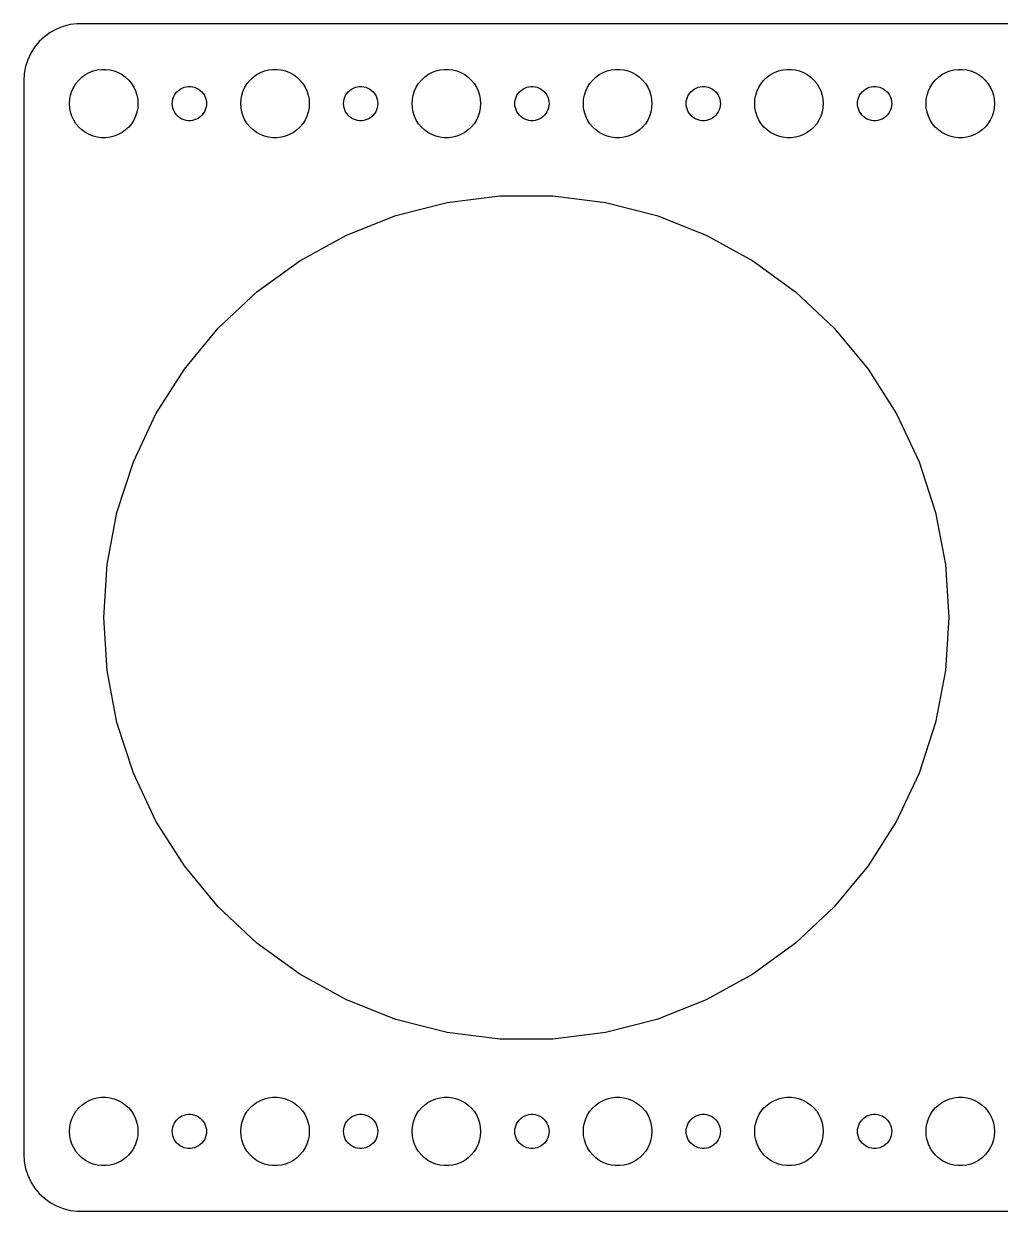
# Model space of a CAD drawing. Header units: metres. Extents: x -202 to 202, y -52 to 52.
# Drawn here: x -202 to -116.5, y -52 to 52 of the extents above; entities that cross this region are included whole.
import ezdxf

# ---------------------------------------------------------------- set-up
doc = ezdxf.new("R2010")
doc.units = ezdxf.units.M

msp = doc.modelspace()

# ---------------------------------------------------------------- linework, layer by layer
for p, q in [((-197.314, 51.9901), (-197.937, 51.9114)), ((197.314, 51.9901), (-197.314, 51.9901)), ((-199.679, 51.2216), (-200.187, 50.8526)), ((-199.129, 51.5241), (-199.679, 51.2216)), ((-198.545, 51.7553), (-199.129, 51.5241)), ((-197.937, 51.9114), (-198.545, 51.7553)), ((-201.045, 49.9389), (-201.382, 49.4088)), ((-200.645, 50.4227), (-201.045, 49.9389)), ((-200.187, 50.8526), (-200.645, 50.4227)), ((-201.382, 49.4088), (-201.649, 48.8406)), ((-201.843, 48.2434), (-201.961, 47.6267)), ((-201.649, 48.8406), (-201.843, 48.2434)), ((-196.277, 47.7145), (-195.927, 47.8532)), ((-195.927, 47.8532), (-195.562, 47.9469)), ((-195.562, 47.9469), (-195.188, 47.9941)), ((-195.188, 47.9941), (-194.812, 47.9941)), ((-194.812, 47.9941), (-194.438, 47.9469)), ((-194.438, 47.9469), (-194.073, 47.8532)), ((-194.073, 47.8532), (-193.723, 47.7145)), ((-181.277, 47.7145), (-180.927, 47.8532)), ((-180.927, 47.8532), (-180.562, 47.9469)), ((-180.562, 47.9469), (-180.188, 47.9941)), ((-180.188, 47.9941), (-179.812, 47.9941)), ((-179.812, 47.9941), (-179.438, 47.9469)), ((-179.438, 47.9469), (-179.073, 47.8532)), ((-179.073, 47.8532), (-178.723, 47.7145)), ((-166.277, 47.7145), (-165.927, 47.8532)), ((-165.927, 47.8532), (-165.562, 47.9469)), ((-165.562, 47.9469), (-165.188, 47.9941)), ((-165.188, 47.9941), (-164.812, 47.9941)), ((-164.812, 47.9941), (-164.438, 47.9469)), ((-164.438, 47.9469), (-164.073, 47.8532)), ((-164.073, 47.8532), (-163.723, 47.7145)), ((-151.277, 47.7145), (-150.927, 47.8532)), ((-150.927, 47.8532), (-150.562, 47.9469)), ((-150.562, 47.9469), (-150.188, 47.9941)), ((-150.188, 47.9941), (-149.812, 47.9941)), ((-149.812, 47.9941), (-149.438, 47.9469)), ((-149.438, 47.9469), (-149.073, 47.8532)), ((-149.073, 47.8532), (-148.723, 47.7145)), ((-136.277, 47.7145), (-135.927, 47.8532)), ((-135.927, 47.8532), (-135.562, 47.9469)), ((-135.562, 47.9469), (-135.188, 47.9941)), ((-135.188, 47.9941), (-134.812, 47.9941)), ((-134.812, 47.9941), (-134.438, 47.9469)), ((-134.438, 47.9469), (-134.073, 47.8532)), ((-134.073, 47.8532), (-133.723, 47.7145)), ((-121.277, 47.7145), (-120.927, 47.8532)), ((-120.927, 47.8532), (-120.562, 47.9469)), ((-120.562, 47.9469), (-120.188, 47.9941)), ((-120.188, 47.9941), (-119.812, 47.9941)), ((-119.812, 47.9941), (-119.438, 47.9469)), ((-119.438, 47.9469), (-119.073, 47.8532)), ((-119.073, 47.8532), (-118.723, 47.7145)), ((-201.961, 47.6267), (-202, 47)), ((-202, 47), (-202, -47)), ((-197.427, 46.7634), (-197.187, 47.0536)), ((-197.187, 47.0536), (-196.912, 47.3115)), ((-196.912, 47.3115), (-196.607, 47.533)), ((-196.607, 47.533), (-196.277, 47.7145)), ((-193.723, 47.7145), (-193.393, 47.533)), ((-193.393, 47.533), (-193.088, 47.3115)), ((-193.088, 47.3115), (-192.813, 47.0536)), ((-192.813, 47.0536), (-192.573, 46.7634)), ((-182.427, 46.7634), (-182.187, 47.0536)), ((-182.187, 47.0536), (-181.912, 47.3115)), ((-181.912, 47.3115), (-181.607, 47.533)), ((-181.607, 47.533), (-181.277, 47.7145)), ((-178.723, 47.7145), (-178.393, 47.533)), ((-178.393, 47.533), (-178.088, 47.3115)), ((-178.088, 47.3115), (-177.813, 47.0536)), ((-177.813, 47.0536), (-177.573, 46.7634)), ((-167.427, 46.7634), (-167.187, 47.0536)), ((-167.187, 47.0536), (-166.912, 47.3115)), ((-166.912, 47.3115), (-166.607, 47.533)), ((-166.607, 47.533), (-166.277, 47.7145)), ((-163.723, 47.7145), (-163.393, 47.533)), ((-163.393, 47.533), (-163.088, 47.3115)), ((-163.088, 47.3115), (-162.813, 47.0536)), ((-162.813, 47.0536), (-162.573, 46.7634)), ((-152.427, 46.7634), (-152.187, 47.0536)), ((-152.187, 47.0536), (-151.912, 47.3115)), ((-151.912, 47.3115), (-151.607, 47.533)), ((-151.607, 47.533), (-151.277, 47.7145)), ((-148.723, 47.7145), (-148.393, 47.533)), ((-148.393, 47.533), (-148.088, 47.3115)), ((-148.088, 47.3115), (-147.813, 47.0536)), ((-147.813, 47.0536), (-147.573, 46.7634)), ((-137.427, 46.7634), (-137.187, 47.0536)), ((-137.187, 47.0536), (-136.912, 47.3115)), ((-136.912, 47.3115), (-136.607, 47.533)), ((-136.607, 47.533), (-136.277, 47.7145)), ((-133.723, 47.7145), (-133.393, 47.533)), ((-133.393, 47.533), (-133.088, 47.3115)), ((-133.088, 47.3115), (-132.813, 47.0536)), ((-132.813, 47.0536), (-132.573, 46.7634)), ((-122.427, 46.7634), (-122.187, 47.0536)), ((-122.187, 47.0536), (-121.912, 47.3115)), ((-121.912, 47.3115), (-121.607, 47.533)), ((-121.607, 47.533), (-121.277, 47.7145)), ((-118.723, 47.7145), (-118.393, 47.533)), ((-118.393, 47.533), (-118.088, 47.3115)), ((-118.088, 47.3115), (-117.813, 47.0536)), ((-117.813, 47.0536), (-117.573, 46.7634)), ((-197.906, 45.7461), (-197.789, 46.1044)), ((-197.789, 46.1044), (-197.629, 46.4453)), ((-197.629, 46.4453), (-197.427, 46.7634)), ((-192.573, 46.7634), (-192.371, 46.4453)), ((-192.371, 46.4453), (-192.211, 46.1044)), ((-192.211, 46.1044), (-192.094, 45.7461)), ((-188.814, 45.7226), (-188.714, 45.8817)), ((-188.714, 45.8817), (-188.593, 46.0268)), ((-188.593, 46.0268), (-188.456, 46.1558)), ((-188.456, 46.1558), (-188.304, 46.2665)), ((-188.304, 46.2665), (-188.139, 46.3572)), ((-188.139, 46.3572), (-187.964, 46.4266)), ((-187.964, 46.4266), (-187.781, 46.4734)), ((-187.781, 46.4734), (-187.594, 46.497)), ((-187.594, 46.497), (-187.406, 46.497)), ((-187.406, 46.497), (-187.219, 46.4734)), ((-187.219, 46.4734), (-187.036, 46.4266)), ((-187.036, 46.4266), (-186.861, 46.3572)), ((-186.861, 46.3572), (-186.696, 46.2665)), ((-186.696, 46.2665), (-186.544, 46.1558)), ((-186.544, 46.1558), (-186.407, 46.0268)), ((-186.407, 46.0268), (-186.286, 45.8817)), ((-186.286, 45.8817), (-186.186, 45.7226)), ((-182.906, 45.7461), (-182.789, 46.1044)), ((-182.789, 46.1044), (-182.629, 46.4453)), ((-182.629, 46.4453), (-182.427, 46.7634)), ((-177.573, 46.7634), (-177.371, 46.4453)), ((-177.371, 46.4453), (-177.211, 46.1044)), ((-177.211, 46.1044), (-177.094, 45.7461)), ((-173.814, 45.7226), (-173.714, 45.8817)), ((-173.714, 45.8817), (-173.593, 46.0268)), ((-173.593, 46.0268), (-173.456, 46.1558)), ((-173.456, 46.1558), (-173.304, 46.2665)), ((-173.304, 46.2665), (-173.139, 46.3572)), ((-173.139, 46.3572), (-172.964, 46.4266)), ((-172.964, 46.4266), (-172.781, 46.4734)), ((-172.781, 46.4734), (-172.594, 46.497)), ((-172.594, 46.497), (-172.406, 46.497)), ((-172.406, 46.497), (-172.219, 46.4734)), ((-172.219, 46.4734), (-172.036, 46.4266)), ((-172.036, 46.4266), (-171.861, 46.3572)), ((-171.861, 46.3572), (-171.696, 46.2665)), ((-171.696, 46.2665), (-171.544, 46.1558)), ((-171.544, 46.1558), (-171.407, 46.0268)), ((-171.407, 46.0268), (-171.286, 45.8817)), ((-171.286, 45.8817), (-171.186, 45.7226)), ((-167.906, 45.7461), (-167.789, 46.1044)), ((-167.789, 46.1044), (-167.629, 46.4453)), ((-167.629, 46.4453), (-167.427, 46.7634)), ((-162.573, 46.7634), (-162.371, 46.4453)), ((-162.371, 46.4453), (-162.211, 46.1044)), ((-162.211, 46.1044), (-162.094, 45.7461)), ((-158.814, 45.7226), (-158.714, 45.8817)), ((-158.714, 45.8817), (-158.593, 46.0268)), ((-158.593, 46.0268), (-158.456, 46.1558)), ((-158.456, 46.1558), (-158.304, 46.2665)), ((-158.304, 46.2665), (-158.139, 46.3572)), ((-158.139, 46.3572), (-157.964, 46.4266)), ((-157.964, 46.4266), (-157.781, 46.4734)), ((-157.781, 46.4734), (-157.594, 46.497)), ((-157.594, 46.497), (-157.406, 46.497)), ((-157.406, 46.497), (-157.219, 46.4734)), ((-157.219, 46.4734), (-157.036, 46.4266)), ((-157.036, 46.4266), (-156.861, 46.3572)), ((-156.861, 46.3572), (-156.696, 46.2665)), ((-156.696, 46.2665), (-156.544, 46.1558)), ((-156.544, 46.1558), (-156.407, 46.0268)), ((-156.407, 46.0268), (-156.286, 45.8817)), ((-156.286, 45.8817), (-156.186, 45.7226)), ((-152.906, 45.7461), (-152.789, 46.1044)), ((-152.789, 46.1044), (-152.629, 46.4453)), ((-152.629, 46.4453), (-152.427, 46.7634)), ((-147.573, 46.7634), (-147.371, 46.4453)), ((-147.371, 46.4453), (-147.211, 46.1044)), ((-147.211, 46.1044), (-147.094, 45.7461)), ((-143.814, 45.7226), (-143.714, 45.8817)), ((-143.714, 45.8817), (-143.593, 46.0268)), ((-143.593, 46.0268), (-143.456, 46.1558)), ((-143.456, 46.1558), (-143.304, 46.2665)), ((-143.304, 46.2665), (-143.139, 46.3572)), ((-143.139, 46.3572), (-142.964, 46.4266)), ((-142.964, 46.4266), (-142.781, 46.4734)), ((-142.781, 46.4734), (-142.594, 46.497)), ((-142.594, 46.497), (-142.406, 46.497)), ((-142.406, 46.497), (-142.219, 46.4734)), ((-142.219, 46.4734), (-142.036, 46.4266)), ((-142.036, 46.4266), (-141.861, 46.3572)), ((-141.861, 46.3572), (-141.696, 46.2665)), ((-141.696, 46.2665), (-141.544, 46.1558)), ((-141.544, 46.1558), (-141.407, 46.0268)), ((-141.407, 46.0268), (-141.286, 45.8817)), ((-141.286, 45.8817), (-141.186, 45.7226)), ((-137.906, 45.7461), (-137.789, 46.1044)), ((-137.789, 46.1044), (-137.629, 46.4453)), ((-137.629, 46.4453), (-137.427, 46.7634)), ((-132.573, 46.7634), (-132.371, 46.4453)), ((-132.371, 46.4453), (-132.211, 46.1044)), ((-132.211, 46.1044), (-132.094, 45.7461)), ((-128.814, 45.7226), (-128.714, 45.8817)), ((-128.714, 45.8817), (-128.593, 46.0268)), ((-128.593, 46.0268), (-128.456, 46.1558)), ((-128.456, 46.1558), (-128.304, 46.2665)), ((-128.304, 46.2665), (-128.139, 46.3572)), ((-128.139, 46.3572), (-127.964, 46.4266)), ((-127.964, 46.4266), (-127.781, 46.4734)), ((-127.781, 46.4734), (-127.594, 46.497)), ((-127.594, 46.497), (-127.406, 46.497)), ((-127.406, 46.497), (-127.219, 46.4734)), ((-127.219, 46.4734), (-127.036, 46.4266)), ((-127.036, 46.4266), (-126.861, 46.3572)), ((-126.861, 46.3572), (-126.696, 46.2665)), ((-126.696, 46.2665), (-126.544, 46.1558)), ((-126.544, 46.1558), (-126.407, 46.0268)), ((-126.407, 46.0268), (-126.286, 45.8817)), ((-126.286, 45.8817), (-126.186, 45.7226)), ((-122.906, 45.7461), (-122.789, 46.1044)), ((-122.789, 46.1044), (-122.629, 46.4453)), ((-122.629, 46.4453), (-122.427, 46.7634)), ((-117.573, 46.7634), (-117.371, 46.4453)), ((-117.371, 46.4453), (-117.211, 46.1044)), ((-117.211, 46.1044), (-117.094, 45.7461)), ((-198, 45), (-197.976, 45.376)), ((-197.976, 44.624), (-198, 45)), ((-197.976, 45.376), (-197.906, 45.7461)), ((-192.094, 45.7461), (-192.024, 45.376)), ((-192.024, 45.376), (-192, 45)), ((-192, 45), (-192.024, 44.624)), ((-189, 45), (-188.988, 45.188)), ((-188.988, 44.812), (-189, 45)), ((-188.988, 45.188), (-188.953, 45.373)), ((-188.953, 44.627), (-188.988, 44.812)), ((-188.953, 45.373), (-188.895, 45.5522)), ((-188.895, 45.5522), (-188.814, 45.7226)), ((-186.186, 45.7226), (-186.105, 45.5522)), ((-186.105, 45.5522), (-186.047, 45.373)), ((-186.047, 45.373), (-186.012, 45.188)), ((-186.012, 44.812), (-186.047, 44.627)), ((-186.012, 45.188), (-186, 45)), ((-186, 45), (-186.012, 44.812)), ((-183, 45), (-182.976, 45.376)), ((-182.976, 44.624), (-183, 45)), ((-182.976, 45.376), (-182.906, 45.7461)), ((-177.094, 45.7461), (-177.024, 45.376)), ((-177.024, 45.376), (-177, 45)), ((-177, 45), (-177.024, 44.624)), ((-174, 45), (-173.988, 45.188)), ((-173.988, 44.812), (-174, 45)), ((-173.988, 45.188), (-173.953, 45.373)), ((-173.953, 44.627), (-173.988, 44.812)), ((-173.953, 45.373), (-173.895, 45.5522)), ((-173.895, 45.5522), (-173.814, 45.7226)), ((-171.186, 45.7226), (-171.105, 45.5522)), ((-171.105, 45.5522), (-171.047, 45.373)), ((-171.047, 45.373), (-171.012, 45.188)), ((-171.012, 44.812), (-171.047, 44.627)), ((-171.012, 45.188), (-171, 45)), ((-171, 45), (-171.012, 44.812)), ((-168, 45), (-167.976, 45.376)), ((-167.976, 44.624), (-168, 45)), ((-167.976, 45.376), (-167.906, 45.7461)), ((-162.094, 45.7461), (-162.024, 45.376)), ((-162.024, 45.376), (-162, 45)), ((-162, 45), (-162.024, 44.624)), ((-159, 45), (-158.988, 45.188)), ((-158.988, 44.812), (-159, 45)), ((-158.988, 45.188), (-158.953, 45.373)), ((-158.953, 44.627), (-158.988, 44.812)), ((-158.953, 45.373), (-158.895, 45.5522)), ((-158.895, 45.5522), (-158.814, 45.7226)), ((-156.186, 45.7226), (-156.105, 45.5522)), ((-156.105, 45.5522), (-156.047, 45.373)), ((-156.047, 45.373), (-156.012, 45.188)), ((-156.012, 44.812), (-156.047, 44.627)), ((-156.012, 45.188), (-156, 45)), ((-156, 45), (-156.012, 44.812)), ((-153, 45), (-152.976, 45.376)), ((-152.976, 44.624), (-153, 45)), ((-152.976, 45.376), (-152.906, 45.7461)), ((-147.094, 45.7461), (-147.024, 45.376)), ((-147.024, 45.376), (-147, 45)), ((-147, 45), (-147.024, 44.624)), ((-144, 45), (-143.988, 45.188)), ((-143.988, 44.812), (-144, 45)), ((-143.988, 45.188), (-143.953, 45.373)), ((-143.953, 44.627), (-143.988, 44.812)), ((-143.953, 45.373), (-143.895, 45.5522)), ((-143.895, 45.5522), (-143.814, 45.7226)), ((-141.186, 45.7226), (-141.105, 45.5522)), ((-141.105, 45.5522), (-141.047, 45.373)), ((-141.047, 45.373), (-141.012, 45.188)), ((-141.012, 44.812), (-141.047, 44.627)), ((-141.012, 45.188), (-141, 45)), ((-141, 45), (-141.012, 44.812)), ((-138, 45), (-137.976, 45.376)), ((-137.976, 44.624), (-138, 45)), ((-137.976, 45.376), (-137.906, 45.7461)), ((-132.094, 45.7461), (-132.024, 45.376)), ((-132.024, 45.376), (-132, 45)), ((-132, 45), (-132.024, 44.624)), ((-129, 45), (-128.988, 45.188)), ((-128.988, 44.812), (-129, 45)), ((-128.988, 45.188), (-128.953, 45.373)), ((-128.953, 44.627), (-128.988, 44.812)), ((-128.953, 45.373), (-128.895, 45.5522)), ((-128.895, 45.5522), (-128.814, 45.7226)), ((-126.186, 45.7226), (-126.105, 45.5522)), ((-126.105, 45.5522), (-126.047, 45.373)), ((-126.047, 45.373), (-126.012, 45.188)), ((-126.012, 44.812), (-126.047, 44.627)), ((-126.012, 45.188), (-126, 45)), ((-126, 45), (-126.012, 44.812)), ((-123, 45), (-122.976, 45.376)), ((-122.976, 44.624), (-123, 45)), ((-122.976, 45.376), (-122.906, 45.7461)), ((-117.094, 45.7461), (-117.024, 45.376)), ((-117.024, 45.376), (-117, 45)), ((-117, 45), (-117.024, 44.624)), ((-197.906, 44.2539), (-197.976, 44.624)), ((-197.789, 43.8956), (-197.906, 44.2539)), ((-197.629, 43.5547), (-197.789, 43.8956)), ((-192.211, 43.8956), (-192.371, 43.5547)), ((-192.094, 44.2539), (-192.211, 43.8956)), ((-192.024, 44.624), (-192.094, 44.2539)), ((-188.895, 44.4478), (-188.953, 44.627)), ((-188.814, 44.2774), (-188.895, 44.4478)), ((-188.714, 44.1183), (-188.814, 44.2774)), ((-188.593, 43.9732), (-188.714, 44.1183)), ((-188.456, 43.8442), (-188.593, 43.9732)), ((-188.304, 43.7335), (-188.456, 43.8442)), ((-188.139, 43.6428), (-188.304, 43.7335)), ((-186.696, 43.7335), (-186.861, 43.6428)), ((-186.544, 43.8442), (-186.696, 43.7335)), ((-186.407, 43.9732), (-186.544, 43.8442)), ((-186.286, 44.1183), (-186.407, 43.9732)), ((-186.186, 44.2774), (-186.286, 44.1183)), ((-186.105, 44.4478), (-186.186, 44.2774)), ((-186.047, 44.627), (-186.105, 44.4478)), ((-182.906, 44.2539), (-182.976, 44.624)), ((-182.789, 43.8956), (-182.906, 44.2539)), ((-182.629, 43.5547), (-182.789, 43.8956)), ((-177.211, 43.8956), (-177.371, 43.5547)), ((-177.094, 44.2539), (-177.211, 43.8956)), ((-177.024, 44.624), (-177.094, 44.2539)), ((-173.895, 44.4478), (-173.953, 44.627)), ((-173.814, 44.2774), (-173.895, 44.4478)), ((-173.714, 44.1183), (-173.814, 44.2774)), ((-173.593, 43.9732), (-173.714, 44.1183)), ((-173.456, 43.8442), (-173.593, 43.9732)), ((-173.304, 43.7335), (-173.456, 43.8442)), ((-173.139, 43.6428), (-173.304, 43.7335)), ((-171.696, 43.7335), (-171.861, 43.6428)), ((-171.544, 43.8442), (-171.696, 43.7335)), ((-171.407, 43.9732), (-171.544, 43.8442)), ((-171.286, 44.1183), (-171.407, 43.9732)), ((-171.186, 44.2774), (-171.286, 44.1183)), ((-171.105, 44.4478), (-171.186, 44.2774)), ((-171.047, 44.627), (-171.105, 44.4478)), ((-167.906, 44.2539), (-167.976, 44.624)), ((-167.789, 43.8956), (-167.906, 44.2539)), ((-167.629, 43.5547), (-167.789, 43.8956)), ((-162.211, 43.8956), (-162.371, 43.5547)), ((-162.094, 44.2539), (-162.211, 43.8956)), ((-162.024, 44.624), (-162.094, 44.2539)), ((-158.895, 44.4478), (-158.953, 44.627)), ((-158.814, 44.2774), (-158.895, 44.4478)), ((-158.714, 44.1183), (-158.814, 44.2774)), ((-158.593, 43.9732), (-158.714, 44.1183)), ((-158.456, 43.8442), (-158.593, 43.9732)), ((-158.304, 43.7335), (-158.456, 43.8442)), ((-158.139, 43.6428), (-158.304, 43.7335)), ((-156.696, 43.7335), (-156.861, 43.6428)), ((-156.544, 43.8442), (-156.696, 43.7335)), ((-156.407, 43.9732), (-156.544, 43.8442)), ((-156.286, 44.1183), (-156.407, 43.9732)), ((-156.186, 44.2774), (-156.286, 44.1183)), ((-156.105, 44.4478), (-156.186, 44.2774)), ((-156.047, 44.627), (-156.105, 44.4478)), ((-152.906, 44.2539), (-152.976, 44.624)), ((-152.789, 43.8956), (-152.906, 44.2539)), ((-152.629, 43.5547), (-152.789, 43.8956)), ((-147.211, 43.8956), (-147.371, 43.5547)), ((-147.094, 44.2539), (-147.211, 43.8956)), ((-147.024, 44.624), (-147.094, 44.2539)), ((-143.895, 44.4478), (-143.953, 44.627)), ((-143.814, 44.2774), (-143.895, 44.4478)), ((-143.714, 44.1183), (-143.814, 44.2774)), ((-143.593, 43.9732), (-143.714, 44.1183)), ((-143.456, 43.8442), (-143.593, 43.9732)), ((-143.304, 43.7335), (-143.456, 43.8442)), ((-143.139, 43.6428), (-143.304, 43.7335)), ((-141.696, 43.7335), (-141.861, 43.6428)), ((-141.544, 43.8442), (-141.696, 43.7335)), ((-141.407, 43.9732), (-141.544, 43.8442)), ((-141.286, 44.1183), (-141.407, 43.9732)), ((-141.186, 44.2774), (-141.286, 44.1183)), ((-141.105, 44.4478), (-141.186, 44.2774)), ((-141.047, 44.627), (-141.105, 44.4478)), ((-137.906, 44.2539), (-137.976, 44.624)), ((-137.789, 43.8956), (-137.906, 44.2539)), ((-137.629, 43.5547), (-137.789, 43.8956)), ((-132.211, 43.8956), (-132.371, 43.5547)), ((-132.094, 44.2539), (-132.211, 43.8956)), ((-132.024, 44.624), (-132.094, 44.2539)), ((-128.895, 44.4478), (-128.953, 44.627)), ((-128.814, 44.2774), (-128.895, 44.4478)), ((-128.714, 44.1183), (-128.814, 44.2774)), ((-128.593, 43.9732), (-128.714, 44.1183)), ((-128.456, 43.8442), (-128.593, 43.9732)), ((-128.304, 43.7335), (-128.456, 43.8442)), ((-128.139, 43.6428), (-128.304, 43.7335)), ((-126.696, 43.7335), (-126.861, 43.6428)), ((-126.544, 43.8442), (-126.696, 43.7335)), ((-126.407, 43.9732), (-126.544, 43.8442)), ((-126.286, 44.1183), (-126.407, 43.9732)), ((-126.186, 44.2774), (-126.286, 44.1183)), ((-126.105, 44.4478), (-126.186, 44.2774)), ((-126.047, 44.627), (-126.105, 44.4478)), ((-122.906, 44.2539), (-122.976, 44.624)), ((-122.789, 43.8956), (-122.906, 44.2539)), ((-122.629, 43.5547), (-122.789, 43.8956)), ((-117.211, 43.8956), (-117.371, 43.5547)), ((-117.094, 44.2539), (-117.211, 43.8956)), ((-117.024, 44.624), (-117.094, 44.2539)), ((-197.427, 43.2366), (-197.629, 43.5547)), ((-197.187, 42.9464), (-197.427, 43.2366)), ((-196.912, 42.6885), (-197.187, 42.9464)), ((-196.607, 42.467), (-196.912, 42.6885)), ((-193.088, 42.6885), (-193.393, 42.467)), ((-192.813, 42.9464), (-193.088, 42.6885)), ((-192.573, 43.2366), (-192.813, 42.9464)), ((-192.371, 43.5547), (-192.573, 43.2366)), ((-187.964, 43.5734), (-188.139, 43.6428)), ((-187.781, 43.5266), (-187.964, 43.5734)), ((-187.594, 43.503), (-187.781, 43.5266)), ((-187.406, 43.503), (-187.594, 43.503)), ((-187.219, 43.5266), (-187.406, 43.503)), ((-187.036, 43.5734), (-187.219, 43.5266)), ((-186.861, 43.6428), (-187.036, 43.5734)), ((-182.427, 43.2366), (-182.629, 43.5547)), ((-182.187, 42.9464), (-182.427, 43.2366)), ((-181.912, 42.6885), (-182.187, 42.9464)), ((-181.607, 42.467), (-181.912, 42.6885)), ((-178.088, 42.6885), (-178.393, 42.467)), ((-177.813, 42.9464), (-178.088, 42.6885)), ((-177.573, 43.2366), (-177.813, 42.9464)), ((-177.371, 43.5547), (-177.573, 43.2366)), ((-172.964, 43.5734), (-173.139, 43.6428)), ((-172.781, 43.5266), (-172.964, 43.5734)), ((-172.594, 43.503), (-172.781, 43.5266)), ((-172.406, 43.503), (-172.594, 43.503)), ((-172.219, 43.5266), (-172.406, 43.503)), ((-172.036, 43.5734), (-172.219, 43.5266)), ((-171.861, 43.6428), (-172.036, 43.5734)), ((-167.427, 43.2366), (-167.629, 43.5547)), ((-167.187, 42.9464), (-167.427, 43.2366)), ((-166.912, 42.6885), (-167.187, 42.9464)), ((-166.607, 42.467), (-166.912, 42.6885)), ((-163.088, 42.6885), (-163.393, 42.467)), ((-162.813, 42.9464), (-163.088, 42.6885)), ((-162.573, 43.2366), (-162.813, 42.9464)), ((-162.371, 43.5547), (-162.573, 43.2366)), ((-157.964, 43.5734), (-158.139, 43.6428)), ((-157.781, 43.5266), (-157.964, 43.5734)), ((-157.594, 43.503), (-157.781, 43.5266)), ((-157.406, 43.503), (-157.594, 43.503)), ((-157.219, 43.5266), (-157.406, 43.503)), ((-157.036, 43.5734), (-157.219, 43.5266)), ((-156.861, 43.6428), (-157.036, 43.5734)), ((-152.427, 43.2366), (-152.629, 43.5547)), ((-152.187, 42.9464), (-152.427, 43.2366)), ((-151.912, 42.6885), (-152.187, 42.9464)), ((-151.607, 42.467), (-151.912, 42.6885)), ((-148.088, 42.6885), (-148.393, 42.467)), ((-147.813, 42.9464), (-148.088, 42.6885)), ((-147.573, 43.2366), (-147.813, 42.9464)), ((-147.371, 43.5547), (-147.573, 43.2366)), ((-142.964, 43.5734), (-143.139, 43.6428)), ((-142.781, 43.5266), (-142.964, 43.5734)), ((-142.594, 43.503), (-142.781, 43.5266)), ((-142.406, 43.503), (-142.594, 43.503)), ((-142.219, 43.5266), (-142.406, 43.503)), ((-142.036, 43.5734), (-142.219, 43.5266)), ((-141.861, 43.6428), (-142.036, 43.5734)), ((-137.427, 43.2366), (-137.629, 43.5547)), ((-137.187, 42.9464), (-137.427, 43.2366)), ((-136.912, 42.6885), (-137.187, 42.9464)), ((-136.607, 42.467), (-136.912, 42.6885)), ((-133.088, 42.6885), (-133.393, 42.467)), ((-132.813, 42.9464), (-133.088, 42.6885)), ((-132.573, 43.2366), (-132.813, 42.9464)), ((-132.371, 43.5547), (-132.573, 43.2366)), ((-127.964, 43.5734), (-128.139, 43.6428)), ((-127.781, 43.5266), (-127.964, 43.5734)), ((-127.594, 43.503), (-127.781, 43.5266)), ((-127.406, 43.503), (-127.594, 43.503)), ((-127.219, 43.5266), (-127.406, 43.503)), ((-127.036, 43.5734), (-127.219, 43.5266)), ((-126.861, 43.6428), (-127.036, 43.5734)), ((-122.427, 43.2366), (-122.629, 43.5547)), ((-122.187, 42.9464), (-122.427, 43.2366)), ((-121.912, 42.6885), (-122.187, 42.9464)), ((-121.607, 42.467), (-121.912, 42.6885)), ((-118.088, 42.6885), (-118.393, 42.467)), ((-117.813, 42.9464), (-118.088, 42.6885)), ((-117.573, 43.2366), (-117.813, 42.9464)), ((-117.371, 43.5547), (-117.573, 43.2366)), ((-196.277, 42.2855), (-196.607, 42.467)), ((-195.927, 42.1468), (-196.277, 42.2855)), ((-195.562, 42.0531), (-195.927, 42.1468)), ((-195.188, 42.0059), (-195.562, 42.0531)), ((-194.812, 42.0059), (-195.188, 42.0059)), ((-194.438, 42.0531), (-194.812, 42.0059)), ((-194.073, 42.1468), (-194.438, 42.0531)), ((-193.723, 42.2855), (-194.073, 42.1468)), ((-193.393, 42.467), (-193.723, 42.2855)), ((-181.277, 42.2855), (-181.607, 42.467)), ((-180.927, 42.1468), (-181.277, 42.2855)), ((-180.562, 42.0531), (-180.927, 42.1468)), ((-180.188, 42.0059), (-180.562, 42.0531)), ((-179.812, 42.0059), (-180.188, 42.0059)), ((-179.438, 42.0531), (-179.812, 42.0059)), ((-179.073, 42.1468), (-179.438, 42.0531)), ((-178.723, 42.2855), (-179.073, 42.1468)), ((-178.393, 42.467), (-178.723, 42.2855)), ((-166.277, 42.2855), (-166.607, 42.467)), ((-165.927, 42.1468), (-166.277, 42.2855)), ((-165.562, 42.0531), (-165.927, 42.1468)), ((-165.188, 42.0059), (-165.562, 42.0531)), ((-164.812, 42.0059), (-165.188, 42.0059)), ((-164.438, 42.0531), (-164.812, 42.0059)), ((-164.073, 42.1468), (-164.438, 42.0531)), ((-163.723, 42.2855), (-164.073, 42.1468)), ((-163.393, 42.467), (-163.723, 42.2855)), ((-151.277, 42.2855), (-151.607, 42.467)), ((-150.927, 42.1468), (-151.277, 42.2855)), ((-150.562, 42.0531), (-150.927, 42.1468)), ((-150.188, 42.0059), (-150.562, 42.0531)), ((-149.812, 42.0059), (-150.188, 42.0059)), ((-149.438, 42.0531), (-149.812, 42.0059)), ((-149.073, 42.1468), (-149.438, 42.0531)), ((-148.723, 42.2855), (-149.073, 42.1468)), ((-148.393, 42.467), (-148.723, 42.2855)), ((-136.277, 42.2855), (-136.607, 42.467)), ((-135.927, 42.1468), (-136.277, 42.2855)), ((-135.562, 42.0531), (-135.927, 42.1468)), ((-135.188, 42.0059), (-135.562, 42.0531)), ((-134.812, 42.0059), (-135.188, 42.0059)), ((-134.438, 42.0531), (-134.812, 42.0059)), ((-134.073, 42.1468), (-134.438, 42.0531)), ((-133.723, 42.2855), (-134.073, 42.1468)), ((-133.393, 42.467), (-133.723, 42.2855)), ((-121.277, 42.2855), (-121.607, 42.467)), ((-120.927, 42.1468), (-121.277, 42.2855)), ((-120.562, 42.0531), (-120.927, 42.1468)), ((-120.188, 42.0059), (-120.562, 42.0531)), ((-119.812, 42.0059), (-120.188, 42.0059)), ((-119.438, 42.0531), (-119.812, 42.0059)), ((-119.073, 42.1468), (-119.438, 42.0531)), ((-118.723, 42.2855), (-119.073, 42.1468)), ((-118.393, 42.467), (-118.723, 42.2855)), ((-164.933, 36.3446), (-160.323, 36.927)), ((-160.323, 36.927), (-155.677, 36.927)), ((-155.677, 36.927), (-151.067, 36.3446)), ((-169.434, 35.1891), (-164.933, 36.3446)), ((-151.067, 36.3446), (-146.566, 35.1891)), ((-173.754, 33.4786), (-169.434, 35.1891)), ((-146.566, 35.1891), (-142.246, 33.4786)), ((-177.826, 31.2401), (-173.754, 33.4786)), ((-142.246, 33.4786), (-138.174, 31.2401)), ((-181.585, 28.509), (-177.826, 31.2401)), ((-138.174, 31.2401), (-134.415, 28.509)), ((-184.972, 25.3282), (-181.585, 28.509)), ((-134.415, 28.509), (-131.028, 25.3282)), ((-187.934, 21.748), (-184.972, 25.3282)), ((-131.028, 25.3282), (-128.066, 21.748)), ((-190.423, 17.8249), (-187.934, 21.748)), ((-128.066, 21.748), (-125.577, 17.8249)), ((-192.402, 13.6206), (-190.423, 17.8249)), ((-125.577, 17.8249), (-123.598, 13.6206)), ((-193.838, 9.20152), (-192.402, 13.6206)), ((-123.598, 13.6206), (-122.162, 9.20152)), ((-194.708, 4.63733), (-193.838, 9.20152)), ((-122.162, 9.20152), (-121.292, 4.63733)), ((-195, 0), (-194.708, 4.63733)), ((-121.292, 4.63733), (-121, 0)), ((-194.708, -4.63733), (-195, 0)), ((-121, 0), (-121.292, -4.63733)), ((-193.838, -9.20152), (-194.708, -4.63733)), ((-121.292, -4.63733), (-122.162, -9.20152)), ((-192.402, -13.6206), (-193.838, -9.20152)), ((-122.162, -9.20152), (-123.598, -13.6206)), ((-190.423, -17.8249), (-192.402, -13.6206)), ((-123.598, -13.6206), (-125.577, -17.8249)), ((-187.934, -21.748), (-190.423, -17.8249)), ((-125.577, -17.8249), (-128.066, -21.748)), ((-184.972, -25.3282), (-187.934, -21.748)), ((-128.066, -21.748), (-131.028, -25.3282)), ((-181.585, -28.509), (-184.972, -25.3282)), ((-131.028, -25.3282), (-134.415, -28.509)), ((-177.826, -31.2401), (-181.585, -28.509)), ((-134.415, -28.509), (-138.174, -31.2401)), ((-173.754, -33.4786), (-177.826, -31.2401)), ((-138.174, -31.2401), (-142.246, -33.4786)), ((-169.434, -35.1891), (-173.754, -33.4786)), ((-142.246, -33.4786), (-146.566, -35.1891)), ((-164.933, -36.3446), (-169.434, -35.1891)), ((-146.566, -35.1891), (-151.067, -36.3446)), ((-160.323, -36.927), (-164.933, -36.3446)), ((-151.067, -36.3446), (-155.677, -36.927)), ((-155.677, -36.927), (-160.323, -36.927)), ((-196.912, -42.6885), (-196.607, -42.467)), ((-196.607, -42.467), (-196.277, -42.2855)), ((-196.277, -42.2855), (-195.927, -42.1468)), ((-195.927, -42.1468), (-195.562, -42.0531)), ((-195.562, -42.0531), (-195.188, -42.0059)), ((-195.188, -42.0059), (-194.812, -42.0059)), ((-194.812, -42.0059), (-194.438, -42.0531)), ((-194.438, -42.0531), (-194.073, -42.1468)), ((-194.073, -42.1468), (-193.723, -42.2855)), ((-193.723, -42.2855), (-193.393, -42.467)), ((-193.393, -42.467), (-193.088, -42.6885)), ((-181.912, -42.6885), (-181.607, -42.467)), ((-181.607, -42.467), (-181.277, -42.2855)), ((-181.277, -42.2855), (-180.927, -42.1468)), ((-180.927, -42.1468), (-180.562, -42.0531)), ((-180.562, -42.0531), (-180.188, -42.0059)), ((-180.188, -42.0059), (-179.812, -42.0059)), ((-179.812, -42.0059), (-179.438, -42.0531)), ((-179.438, -42.0531), (-179.073, -42.1468)), ((-179.073, -42.1468), (-178.723, -42.2855)), ((-178.723, -42.2855), (-178.393, -42.467)), ((-178.393, -42.467), (-178.088, -42.6885)), ((-166.912, -42.6885), (-166.607, -42.467)), ((-166.607, -42.467), (-166.277, -42.2855)), ((-166.277, -42.2855), (-165.927, -42.1468)), ((-165.927, -42.1468), (-165.562, -42.0531)), ((-165.562, -42.0531), (-165.188, -42.0059)), ((-165.188, -42.0059), (-164.812, -42.0059)), ((-164.812, -42.0059), (-164.438, -42.0531)), ((-164.438, -42.0531), (-164.073, -42.1468)), ((-164.073, -42.1468), (-163.723, -42.2855)), ((-163.723, -42.2855), (-163.393, -42.467)), ((-163.393, -42.467), (-163.088, -42.6885)), ((-151.912, -42.6885), (-151.607, -42.467)), ((-151.607, -42.467), (-151.277, -42.2855)), ((-151.277, -42.2855), (-150.927, -42.1468)), ((-150.927, -42.1468), (-150.562, -42.0531)), ((-150.562, -42.0531), (-150.188, -42.0059)), ((-150.188, -42.0059), (-149.812, -42.0059)), ((-149.812, -42.0059), (-149.438, -42.0531)), ((-149.438, -42.0531), (-149.073, -42.1468)), ((-149.073, -42.1468), (-148.723, -42.2855)), ((-148.723, -42.2855), (-148.393, -42.467)), ((-148.393, -42.467), (-148.088, -42.6885)), ((-136.912, -42.6885), (-136.607, -42.467)), ((-136.607, -42.467), (-136.277, -42.2855)), ((-136.277, -42.2855), (-135.927, -42.1468)), ((-135.927, -42.1468), (-135.562, -42.0531)), ((-135.562, -42.0531), (-135.188, -42.0059)), ((-135.188, -42.0059), (-134.812, -42.0059)), ((-134.812, -42.0059), (-134.438, -42.0531)), ((-134.438, -42.0531), (-134.073, -42.1468)), ((-134.073, -42.1468), (-133.723, -42.2855)), ((-133.723, -42.2855), (-133.393, -42.467)), ((-133.393, -42.467), (-133.088, -42.6885)), ((-121.912, -42.6885), (-121.607, -42.467)), ((-121.607, -42.467), (-121.277, -42.2855)), ((-121.277, -42.2855), (-120.927, -42.1468)), ((-120.927, -42.1468), (-120.562, -42.0531)), ((-120.562, -42.0531), (-120.188, -42.0059)), ((-120.188, -42.0059), (-119.812, -42.0059)), ((-119.812, -42.0059), (-119.438, -42.0531)), ((-119.438, -42.0531), (-119.073, -42.1468)), ((-119.073, -42.1468), (-118.723, -42.2855)), ((-118.723, -42.2855), (-118.393, -42.467)), ((-118.393, -42.467), (-118.088, -42.6885)), ((-197.789, -43.8956), (-197.629, -43.5547)), ((-197.629, -43.5547), (-197.427, -43.2366)), ((-197.427, -43.2366), (-197.187, -42.9464)), ((-197.187, -42.9464), (-196.912, -42.6885)), ((-193.088, -42.6885), (-192.813, -42.9464)), ((-192.813, -42.9464), (-192.573, -43.2366)), ((-192.573, -43.2366), (-192.371, -43.5547)), ((-192.371, -43.5547), (-192.211, -43.8956)), ((-188.304, -43.7335), (-188.139, -43.6428)), ((-188.139, -43.6428), (-187.964, -43.5734)), ((-187.964, -43.5734), (-187.781, -43.5266)), ((-187.781, -43.5266), (-187.594, -43.503)), ((-187.594, -43.503), (-187.406, -43.503)), ((-187.406, -43.503), (-187.219, -43.5266)), ((-187.219, -43.5266), (-187.036, -43.5734)), ((-187.036, -43.5734), (-186.861, -43.6428)), ((-186.861, -43.6428), (-186.696, -43.7335)), ((-182.789, -43.8956), (-182.629, -43.5547)), ((-182.629, -43.5547), (-182.427, -43.2366)), ((-182.427, -43.2366), (-182.187, -42.9464)), ((-182.187, -42.9464), (-181.912, -42.6885)), ((-178.088, -42.6885), (-177.813, -42.9464)), ((-177.813, -42.9464), (-177.573, -43.2366)), ((-177.573, -43.2366), (-177.371, -43.5547)), ((-177.371, -43.5547), (-177.211, -43.8956)), ((-173.304, -43.7335), (-173.139, -43.6428)), ((-173.139, -43.6428), (-172.964, -43.5734)), ((-172.964, -43.5734), (-172.781, -43.5266)), ((-172.781, -43.5266), (-172.594, -43.503)), ((-172.594, -43.503), (-172.406, -43.503)), ((-172.406, -43.503), (-172.219, -43.5266)), ((-172.219, -43.5266), (-172.036, -43.5734)), ((-172.036, -43.5734), (-171.861, -43.6428)), ((-171.861, -43.6428), (-171.696, -43.7335)), ((-167.789, -43.8956), (-167.629, -43.5547)), ((-167.629, -43.5547), (-167.427, -43.2366)), ((-167.427, -43.2366), (-167.187, -42.9464)), ((-167.187, -42.9464), (-166.912, -42.6885)), ((-163.088, -42.6885), (-162.813, -42.9464)), ((-162.813, -42.9464), (-162.573, -43.2366)), ((-162.573, -43.2366), (-162.371, -43.5547)), ((-162.371, -43.5547), (-162.211, -43.8956)), ((-158.304, -43.7335), (-158.139, -43.6428)), ((-158.139, -43.6428), (-157.964, -43.5734)), ((-157.964, -43.5734), (-157.781, -43.5266)), ((-157.781, -43.5266), (-157.594, -43.503)), ((-157.594, -43.503), (-157.406, -43.503)), ((-157.406, -43.503), (-157.219, -43.5266)), ((-157.219, -43.5266), (-157.036, -43.5734)), ((-157.036, -43.5734), (-156.861, -43.6428)), ((-156.861, -43.6428), (-156.696, -43.7335)), ((-152.789, -43.8956), (-152.629, -43.5547)), ((-152.629, -43.5547), (-152.427, -43.2366)), ((-152.427, -43.2366), (-152.187, -42.9464)), ((-152.187, -42.9464), (-151.912, -42.6885)), ((-148.088, -42.6885), (-147.813, -42.9464)), ((-147.813, -42.9464), (-147.573, -43.2366)), ((-147.573, -43.2366), (-147.371, -43.5547)), ((-147.371, -43.5547), (-147.211, -43.8956)), ((-143.304, -43.7335), (-143.139, -43.6428)), ((-143.139, -43.6428), (-142.964, -43.5734)), ((-142.964, -43.5734), (-142.781, -43.5266)), ((-142.781, -43.5266), (-142.594, -43.503)), ((-142.594, -43.503), (-142.406, -43.503)), ((-142.406, -43.503), (-142.219, -43.5266)), ((-142.219, -43.5266), (-142.036, -43.5734)), ((-142.036, -43.5734), (-141.861, -43.6428)), ((-141.861, -43.6428), (-141.696, -43.7335)), ((-137.789, -43.8956), (-137.629, -43.5547)), ((-137.629, -43.5547), (-137.427, -43.2366)), ((-137.427, -43.2366), (-137.187, -42.9464)), ((-137.187, -42.9464), (-136.912, -42.6885)), ((-133.088, -42.6885), (-132.813, -42.9464)), ((-132.813, -42.9464), (-132.573, -43.2366)), ((-132.573, -43.2366), (-132.371, -43.5547)), ((-132.371, -43.5547), (-132.211, -43.8956)), ((-128.304, -43.7335), (-128.139, -43.6428)), ((-128.139, -43.6428), (-127.964, -43.5734)), ((-127.964, -43.5734), (-127.781, -43.5266)), ((-127.781, -43.5266), (-127.594, -43.503)), ((-127.594, -43.503), (-127.406, -43.503)), ((-127.406, -43.503), (-127.219, -43.5266)), ((-127.219, -43.5266), (-127.036, -43.5734)), ((-127.036, -43.5734), (-126.861, -43.6428)), ((-126.861, -43.6428), (-126.696, -43.7335)), ((-122.789, -43.8956), (-122.629, -43.5547)), ((-122.629, -43.5547), (-122.427, -43.2366)), ((-122.427, -43.2366), (-122.187, -42.9464)), ((-122.187, -42.9464), (-121.912, -42.6885)), ((-118.088, -42.6885), (-117.813, -42.9464)), ((-117.813, -42.9464), (-117.573, -43.2366)), ((-117.573, -43.2366), (-117.371, -43.5547)), ((-117.371, -43.5547), (-117.211, -43.8956)), ((-198, -45), (-197.976, -44.624)), ((-197.976, -44.624), (-197.906, -44.2539)), ((-197.906, -44.2539), (-197.789, -43.8956)), ((-192.211, -43.8956), (-192.094, -44.2539)), ((-192.094, -44.2539), (-192.024, -44.624)), ((-192.024, -44.624), (-192, -45)), ((-188.988, -44.812), (-188.953, -44.627)), ((-188.953, -44.627), (-188.895, -44.4478)), ((-188.895, -44.4478), (-188.814, -44.2774)), ((-188.814, -44.2774), (-188.714, -44.1183)), ((-188.714, -44.1183), (-188.593, -43.9732)), ((-188.593, -43.9732), (-188.456, -43.8442)), ((-188.456, -43.8442), (-188.304, -43.7335)), ((-186.696, -43.7335), (-186.544, -43.8442)), ((-186.544, -43.8442), (-186.407, -43.9732)), ((-186.407, -43.9732), (-186.286, -44.1183)), ((-186.286, -44.1183), (-186.186, -44.2774)), ((-186.186, -44.2774), (-186.105, -44.4478)), ((-186.105, -44.4478), (-186.047, -44.627)), ((-186.047, -44.627), (-186.012, -44.812)), ((-183, -45), (-182.976, -44.624)), ((-182.976, -44.624), (-182.906, -44.2539)), ((-182.906, -44.2539), (-182.789, -43.8956)), ((-177.211, -43.8956), (-177.094, -44.2539)), ((-177.094, -44.2539), (-177.024, -44.624)), ((-177.024, -44.624), (-177, -45)), ((-173.988, -44.812), (-173.953, -44.627)), ((-173.953, -44.627), (-173.895, -44.4478)), ((-173.895, -44.4478), (-173.814, -44.2774)), ((-173.814, -44.2774), (-173.714, -44.1183)), ((-173.714, -44.1183), (-173.593, -43.9732)), ((-173.593, -43.9732), (-173.456, -43.8442)), ((-173.456, -43.8442), (-173.304, -43.7335)), ((-171.696, -43.7335), (-171.544, -43.8442)), ((-171.544, -43.8442), (-171.407, -43.9732)), ((-171.407, -43.9732), (-171.286, -44.1183)), ((-171.286, -44.1183), (-171.186, -44.2774)), ((-171.186, -44.2774), (-171.105, -44.4478)), ((-171.105, -44.4478), (-171.047, -44.627)), ((-171.047, -44.627), (-171.012, -44.812)), ((-168, -45), (-167.976, -44.624)), ((-167.976, -44.624), (-167.906, -44.2539)), ((-167.906, -44.2539), (-167.789, -43.8956)), ((-162.211, -43.8956), (-162.094, -44.2539)), ((-162.094, -44.2539), (-162.024, -44.624)), ((-162.024, -44.624), (-162, -45)), ((-158.988, -44.812), (-158.953, -44.627)), ((-158.953, -44.627), (-158.895, -44.4478)), ((-158.895, -44.4478), (-158.814, -44.2774)), ((-158.814, -44.2774), (-158.714, -44.1183)), ((-158.714, -44.1183), (-158.593, -43.9732)), ((-158.593, -43.9732), (-158.456, -43.8442)), ((-158.456, -43.8442), (-158.304, -43.7335)), ((-156.696, -43.7335), (-156.544, -43.8442)), ((-156.544, -43.8442), (-156.407, -43.9732)), ((-156.407, -43.9732), (-156.286, -44.1183)), ((-156.286, -44.1183), (-156.186, -44.2774)), ((-156.186, -44.2774), (-156.105, -44.4478)), ((-156.105, -44.4478), (-156.047, -44.627)), ((-156.047, -44.627), (-156.012, -44.812)), ((-153, -45), (-152.976, -44.624)), ((-152.976, -44.624), (-152.906, -44.2539)), ((-152.906, -44.2539), (-152.789, -43.8956)), ((-147.211, -43.8956), (-147.094, -44.2539)), ((-147.094, -44.2539), (-147.024, -44.624)), ((-147.024, -44.624), (-147, -45)), ((-143.988, -44.812), (-143.953, -44.627)), ((-143.953, -44.627), (-143.895, -44.4478)), ((-143.895, -44.4478), (-143.814, -44.2774)), ((-143.814, -44.2774), (-143.714, -44.1183)), ((-143.714, -44.1183), (-143.593, -43.9732)), ((-143.593, -43.9732), (-143.456, -43.8442)), ((-143.456, -43.8442), (-143.304, -43.7335)), ((-141.696, -43.7335), (-141.544, -43.8442)), ((-141.544, -43.8442), (-141.407, -43.9732)), ((-141.407, -43.9732), (-141.286, -44.1183)), ((-141.286, -44.1183), (-141.186, -44.2774)), ((-141.186, -44.2774), (-141.105, -44.4478)), ((-141.105, -44.4478), (-141.047, -44.627)), ((-141.047, -44.627), (-141.012, -44.812)), ((-138, -45), (-137.976, -44.624)), ((-137.976, -44.624), (-137.906, -44.2539)), ((-137.906, -44.2539), (-137.789, -43.8956)), ((-132.211, -43.8956), (-132.094, -44.2539)), ((-132.094, -44.2539), (-132.024, -44.624)), ((-132.024, -44.624), (-132, -45)), ((-128.988, -44.812), (-128.953, -44.627)), ((-128.953, -44.627), (-128.895, -44.4478)), ((-128.895, -44.4478), (-128.814, -44.2774)), ((-128.814, -44.2774), (-128.714, -44.1183)), ((-128.714, -44.1183), (-128.593, -43.9732)), ((-128.593, -43.9732), (-128.456, -43.8442)), ((-128.456, -43.8442), (-128.304, -43.7335)), ((-126.696, -43.7335), (-126.544, -43.8442)), ((-126.544, -43.8442), (-126.407, -43.9732)), ((-126.407, -43.9732), (-126.286, -44.1183)), ((-126.286, -44.1183), (-126.186, -44.2774)), ((-126.186, -44.2774), (-126.105, -44.4478)), ((-126.105, -44.4478), (-126.047, -44.627)), ((-126.047, -44.627), (-126.012, -44.812)), ((-123, -45), (-122.976, -44.624)), ((-122.976, -44.624), (-122.906, -44.2539)), ((-122.906, -44.2539), (-122.789, -43.8956)), ((-117.211, -43.8956), (-117.094, -44.2539)), ((-117.094, -44.2539), (-117.024, -44.624)), ((-117.024, -44.624), (-117, -45)), ((-197.976, -45.376), (-198, -45)), ((-197.906, -45.7461), (-197.976, -45.376)), ((-197.789, -46.1044), (-197.906, -45.7461)), ((-192.094, -45.7461), (-192.211, -46.1044)), ((-192.024, -45.376), (-192.094, -45.7461)), ((-192, -45), (-192.024, -45.376)), ((-189, -45), (-188.988, -44.812)), ((-188.988, -45.188), (-189, -45)), ((-188.953, -45.373), (-188.988, -45.188)), ((-188.895, -45.5522), (-188.953, -45.373)), ((-188.814, -45.7226), (-188.895, -45.5522)), ((-188.714, -45.8817), (-188.814, -45.7226)), ((-186.186, -45.7226), (-186.286, -45.8817)), ((-186.105, -45.5522), (-186.186, -45.7226)), ((-186.047, -45.373), (-186.105, -45.5522)), ((-186.012, -45.188), (-186.047, -45.373)), ((-186.012, -44.812), (-186, -45)), ((-186, -45), (-186.012, -45.188)), ((-182.976, -45.376), (-183, -45)), ((-182.906, -45.7461), (-182.976, -45.376)), ((-182.789, -46.1044), (-182.906, -45.7461)), ((-177.094, -45.7461), (-177.211, -46.1044)), ((-177.024, -45.376), (-177.094, -45.7461)), ((-177, -45), (-177.024, -45.376)), ((-174, -45), (-173.988, -44.812)), ((-173.988, -45.188), (-174, -45)), ((-173.953, -45.373), (-173.988, -45.188)), ((-173.895, -45.5522), (-173.953, -45.373)), ((-173.814, -45.7226), (-173.895, -45.5522)), ((-173.714, -45.8817), (-173.814, -45.7226)), ((-171.186, -45.7226), (-171.286, -45.8817)), ((-171.105, -45.5522), (-171.186, -45.7226)), ((-171.047, -45.373), (-171.105, -45.5522)), ((-171.012, -45.188), (-171.047, -45.373)), ((-171.012, -44.812), (-171, -45)), ((-171, -45), (-171.012, -45.188)), ((-167.976, -45.376), (-168, -45)), ((-167.906, -45.7461), (-167.976, -45.376)), ((-167.789, -46.1044), (-167.906, -45.7461)), ((-162.094, -45.7461), (-162.211, -46.1044)), ((-162.024, -45.376), (-162.094, -45.7461)), ((-162, -45), (-162.024, -45.376)), ((-159, -45), (-158.988, -44.812)), ((-158.988, -45.188), (-159, -45)), ((-158.953, -45.373), (-158.988, -45.188)), ((-158.895, -45.5522), (-158.953, -45.373)), ((-158.814, -45.7226), (-158.895, -45.5522)), ((-158.714, -45.8817), (-158.814, -45.7226)), ((-156.186, -45.7226), (-156.286, -45.8817)), ((-156.105, -45.5522), (-156.186, -45.7226)), ((-156.047, -45.373), (-156.105, -45.5522)), ((-156.012, -45.188), (-156.047, -45.373)), ((-156.012, -44.812), (-156, -45)), ((-156, -45), (-156.012, -45.188)), ((-152.976, -45.376), (-153, -45)), ((-152.906, -45.7461), (-152.976, -45.376)), ((-152.789, -46.1044), (-152.906, -45.7461)), ((-147.094, -45.7461), (-147.211, -46.1044)), ((-147.024, -45.376), (-147.094, -45.7461)), ((-147, -45), (-147.024, -45.376)), ((-144, -45), (-143.988, -44.812)), ((-143.988, -45.188), (-144, -45)), ((-143.953, -45.373), (-143.988, -45.188)), ((-143.895, -45.5522), (-143.953, -45.373)), ((-143.814, -45.7226), (-143.895, -45.5522)), ((-143.714, -45.8817), (-143.814, -45.7226)), ((-141.186, -45.7226), (-141.286, -45.8817)), ((-141.105, -45.5522), (-141.186, -45.7226)), ((-141.047, -45.373), (-141.105, -45.5522)), ((-141.012, -45.188), (-141.047, -45.373)), ((-141.012, -44.812), (-141, -45)), ((-141, -45), (-141.012, -45.188)), ((-137.976, -45.376), (-138, -45)), ((-137.906, -45.7461), (-137.976, -45.376)), ((-137.789, -46.1044), (-137.906, -45.7461)), ((-132.094, -45.7461), (-132.211, -46.1044)), ((-132.024, -45.376), (-132.094, -45.7461)), ((-132, -45), (-132.024, -45.376)), ((-129, -45), (-128.988, -44.812)), ((-128.988, -45.188), (-129, -45)), ((-128.953, -45.373), (-128.988, -45.188)), ((-128.895, -45.5522), (-128.953, -45.373)), ((-128.814, -45.7226), (-128.895, -45.5522)), ((-128.714, -45.8817), (-128.814, -45.7226)), ((-126.186, -45.7226), (-126.286, -45.8817)), ((-126.105, -45.5522), (-126.186, -45.7226)), ((-126.047, -45.373), (-126.105, -45.5522)), ((-126.012, -45.188), (-126.047, -45.373)), ((-126.012, -44.812), (-126, -45)), ((-126, -45), (-126.012, -45.188)), ((-122.976, -45.376), (-123, -45)), ((-122.906, -45.7461), (-122.976, -45.376)), ((-122.789, -46.1044), (-122.906, -45.7461)), ((-117.094, -45.7461), (-117.211, -46.1044)), ((-117.024, -45.376), (-117.094, -45.7461)), ((-117, -45), (-117.024, -45.376)), ((-197.629, -46.4453), (-197.789, -46.1044)), ((-197.427, -46.7634), (-197.629, -46.4453)), ((-197.187, -47.0536), (-197.427, -46.7634)), ((-192.573, -46.7634), (-192.813, -47.0536)), ((-192.371, -46.4453), (-192.573, -46.7634)), ((-192.211, -46.1044), (-192.371, -46.4453)), ((-188.593, -46.0268), (-188.714, -45.8817)), ((-188.456, -46.1558), (-188.593, -46.0268)), ((-188.304, -46.2665), (-188.456, -46.1558)), ((-188.139, -46.3572), (-188.304, -46.2665)), ((-187.964, -46.4266), (-188.139, -46.3572)), ((-187.781, -46.4734), (-187.964, -46.4266)), ((-187.594, -46.497), (-187.781, -46.4734)), ((-187.406, -46.497), (-187.594, -46.497)), ((-187.219, -46.4734), (-187.406, -46.497)), ((-187.036, -46.4266), (-187.219, -46.4734)), ((-186.861, -46.3572), (-187.036, -46.4266)), ((-186.696, -46.2665), (-186.861, -46.3572)), ((-186.544, -46.1558), (-186.696, -46.2665)), ((-186.407, -46.0268), (-186.544, -46.1558)), ((-186.286, -45.8817), (-186.407, -46.0268)), ((-182.629, -46.4453), (-182.789, -46.1044)), ((-182.427, -46.7634), (-182.629, -46.4453)), ((-182.187, -47.0536), (-182.427, -46.7634)), ((-177.573, -46.7634), (-177.813, -47.0536)), ((-177.371, -46.4453), (-177.573, -46.7634)), ((-177.211, -46.1044), (-177.371, -46.4453)), ((-173.593, -46.0268), (-173.714, -45.8817)), ((-173.456, -46.1558), (-173.593, -46.0268)), ((-173.304, -46.2665), (-173.456, -46.1558)), ((-173.139, -46.3572), (-173.304, -46.2665)), ((-172.964, -46.4266), (-173.139, -46.3572)), ((-172.781, -46.4734), (-172.964, -46.4266)), ((-172.594, -46.497), (-172.781, -46.4734)), ((-172.406, -46.497), (-172.594, -46.497)), ((-172.219, -46.4734), (-172.406, -46.497)), ((-172.036, -46.4266), (-172.219, -46.4734)), ((-171.861, -46.3572), (-172.036, -46.4266)), ((-171.696, -46.2665), (-171.861, -46.3572)), ((-171.544, -46.1558), (-171.696, -46.2665)), ((-171.407, -46.0268), (-171.544, -46.1558)), ((-171.286, -45.8817), (-171.407, -46.0268)), ((-167.629, -46.4453), (-167.789, -46.1044)), ((-167.427, -46.7634), (-167.629, -46.4453)), ((-167.187, -47.0536), (-167.427, -46.7634)), ((-162.573, -46.7634), (-162.813, -47.0536)), ((-162.371, -46.4453), (-162.573, -46.7634)), ((-162.211, -46.1044), (-162.371, -46.4453)), ((-158.593, -46.0268), (-158.714, -45.8817)), ((-158.456, -46.1558), (-158.593, -46.0268)), ((-158.304, -46.2665), (-158.456, -46.1558)), ((-158.139, -46.3572), (-158.304, -46.2665)), ((-157.964, -46.4266), (-158.139, -46.3572)), ((-157.781, -46.4734), (-157.964, -46.4266)), ((-157.594, -46.497), (-157.781, -46.4734)), ((-157.406, -46.497), (-157.594, -46.497)), ((-157.219, -46.4734), (-157.406, -46.497)), ((-157.036, -46.4266), (-157.219, -46.4734)), ((-156.861, -46.3572), (-157.036, -46.4266)), ((-156.696, -46.2665), (-156.861, -46.3572)), ((-156.544, -46.1558), (-156.696, -46.2665)), ((-156.407, -46.0268), (-156.544, -46.1558)), ((-156.286, -45.8817), (-156.407, -46.0268)), ((-152.629, -46.4453), (-152.789, -46.1044)), ((-152.427, -46.7634), (-152.629, -46.4453)), ((-152.187, -47.0536), (-152.427, -46.7634)), ((-147.573, -46.7634), (-147.813, -47.0536)), ((-147.371, -46.4453), (-147.573, -46.7634)), ((-147.211, -46.1044), (-147.371, -46.4453)), ((-143.593, -46.0268), (-143.714, -45.8817)), ((-143.456, -46.1558), (-143.593, -46.0268)), ((-143.304, -46.2665), (-143.456, -46.1558)), ((-143.139, -46.3572), (-143.304, -46.2665)), ((-142.964, -46.4266), (-143.139, -46.3572)), ((-142.781, -46.4734), (-142.964, -46.4266)), ((-142.594, -46.497), (-142.781, -46.4734)), ((-142.406, -46.497), (-142.594, -46.497)), ((-142.219, -46.4734), (-142.406, -46.497)), ((-142.036, -46.4266), (-142.219, -46.4734)), ((-141.861, -46.3572), (-142.036, -46.4266)), ((-141.696, -46.2665), (-141.861, -46.3572)), ((-141.544, -46.1558), (-141.696, -46.2665)), ((-141.407, -46.0268), (-141.544, -46.1558)), ((-141.286, -45.8817), (-141.407, -46.0268)), ((-137.629, -46.4453), (-137.789, -46.1044)), ((-137.427, -46.7634), (-137.629, -46.4453)), ((-137.187, -47.0536), (-137.427, -46.7634)), ((-132.573, -46.7634), (-132.813, -47.0536)), ((-132.371, -46.4453), (-132.573, -46.7634)), ((-132.211, -46.1044), (-132.371, -46.4453)), ((-128.593, -46.0268), (-128.714, -45.8817)), ((-128.456, -46.1558), (-128.593, -46.0268)), ((-128.304, -46.2665), (-128.456, -46.1558)), ((-128.139, -46.3572), (-128.304, -46.2665)), ((-127.964, -46.4266), (-128.139, -46.3572)), ((-127.781, -46.4734), (-127.964, -46.4266)), ((-127.594, -46.497), (-127.781, -46.4734)), ((-127.406, -46.497), (-127.594, -46.497)), ((-127.219, -46.4734), (-127.406, -46.497)), ((-127.036, -46.4266), (-127.219, -46.4734)), ((-126.861, -46.3572), (-127.036, -46.4266)), ((-126.696, -46.2665), (-126.861, -46.3572)), ((-126.544, -46.1558), (-126.696, -46.2665)), ((-126.407, -46.0268), (-126.544, -46.1558)), ((-126.286, -45.8817), (-126.407, -46.0268)), ((-122.629, -46.4453), (-122.789, -46.1044)), ((-122.427, -46.7634), (-122.629, -46.4453)), ((-122.187, -47.0536), (-122.427, -46.7634)), ((-117.573, -46.7634), (-117.813, -47.0536)), ((-117.371, -46.4453), (-117.573, -46.7634)), ((-117.211, -46.1044), (-117.371, -46.4453)), ((-202, -47), (-201.961, -47.6267)), ((-201.961, -47.6267), (-201.843, -48.2434)), ((-196.912, -47.3115), (-197.187, -47.0536)), ((-196.607, -47.533), (-196.912, -47.3115)), ((-196.277, -47.7145), (-196.607, -47.533)), ((-195.927, -47.8532), (-196.277, -47.7145)), ((-193.723, -47.7145), (-194.073, -47.8532)), ((-193.393, -47.533), (-193.723, -47.7145)), ((-193.088, -47.3115), (-193.393, -47.533)), ((-192.813, -47.0536), (-193.088, -47.3115)), ((-181.912, -47.3115), (-182.187, -47.0536)), ((-181.607, -47.533), (-181.912, -47.3115)), ((-181.277, -47.7145), (-181.607, -47.533)), ((-180.927, -47.8532), (-181.277, -47.7145)), ((-178.723, -47.7145), (-179.073, -47.8532)), ((-178.393, -47.533), (-178.723, -47.7145)), ((-178.088, -47.3115), (-178.393, -47.533)), ((-177.813, -47.0536), (-178.088, -47.3115)), ((-166.912, -47.3115), (-167.187, -47.0536)), ((-166.607, -47.533), (-166.912, -47.3115)), ((-166.277, -47.7145), (-166.607, -47.533)), ((-165.927, -47.8532), (-166.277, -47.7145)), ((-163.723, -47.7145), (-164.073, -47.8532)), ((-163.393, -47.533), (-163.723, -47.7145)), ((-163.088, -47.3115), (-163.393, -47.533)), ((-162.813, -47.0536), (-163.088, -47.3115)), ((-151.912, -47.3115), (-152.187, -47.0536)), ((-151.607, -47.533), (-151.912, -47.3115)), ((-151.277, -47.7145), (-151.607, -47.533)), ((-150.927, -47.8532), (-151.277, -47.7145)), ((-148.723, -47.7145), (-149.073, -47.8532)), ((-148.393, -47.533), (-148.723, -47.7145)), ((-148.088, -47.3115), (-148.393, -47.533)), ((-147.813, -47.0536), (-148.088, -47.3115)), ((-136.912, -47.3115), (-137.187, -47.0536)), ((-136.607, -47.533), (-136.912, -47.3115)), ((-136.277, -47.7145), (-136.607, -47.533)), ((-135.927, -47.8532), (-136.277, -47.7145)), ((-133.723, -47.7145), (-134.073, -47.8532)), ((-133.393, -47.533), (-133.723, -47.7145)), ((-133.088, -47.3115), (-133.393, -47.533)), ((-132.813, -47.0536), (-133.088, -47.3115)), ((-121.912, -47.3115), (-122.187, -47.0536)), ((-121.607, -47.533), (-121.912, -47.3115)), ((-121.277, -47.7145), (-121.607, -47.533)), ((-120.927, -47.8532), (-121.277, -47.7145)), ((-118.723, -47.7145), (-119.073, -47.8532)), ((-118.393, -47.533), (-118.723, -47.7145)), ((-118.088, -47.3115), (-118.393, -47.533)), ((-117.813, -47.0536), (-118.088, -47.3115)), ((-201.843, -48.2434), (-201.649, -48.8406)), ((-201.649, -48.8406), (-201.382, -49.4088)), ((-195.562, -47.9469), (-195.927, -47.8532)), ((-195.188, -47.9941), (-195.562, -47.9469)), ((-194.812, -47.9941), (-195.188, -47.9941)), ((-194.438, -47.9469), (-194.812, -47.9941)), ((-194.073, -47.8532), (-194.438, -47.9469)), ((-180.562, -47.9469), (-180.927, -47.8532)), ((-180.188, -47.9941), (-180.562, -47.9469)), ((-179.812, -47.9941), (-180.188, -47.9941)), ((-179.438, -47.9469), (-179.812, -47.9941)), ((-179.073, -47.8532), (-179.438, -47.9469)), ((-165.562, -47.9469), (-165.927, -47.8532)), ((-165.188, -47.9941), (-165.562, -47.9469)), ((-164.812, -47.9941), (-165.188, -47.9941)), ((-164.438, -47.9469), (-164.812, -47.9941)), ((-164.073, -47.8532), (-164.438, -47.9469)), ((-150.562, -47.9469), (-150.927, -47.8532)), ((-150.188, -47.9941), (-150.562, -47.9469)), ((-149.812, -47.9941), (-150.188, -47.9941)), ((-149.438, -47.9469), (-149.812, -47.9941)), ((-149.073, -47.8532), (-149.438, -47.9469)), ((-135.562, -47.9469), (-135.927, -47.8532)), ((-135.188, -47.9941), (-135.562, -47.9469)), ((-134.812, -47.9941), (-135.188, -47.9941)), ((-134.438, -47.9469), (-134.812, -47.9941)), ((-134.073, -47.8532), (-134.438, -47.9469)), ((-120.562, -47.9469), (-120.927, -47.8532)), ((-120.188, -47.9941), (-120.562, -47.9469)), ((-119.812, -47.9941), (-120.188, -47.9941)), ((-119.438, -47.9469), (-119.812, -47.9941)), ((-119.073, -47.8532), (-119.438, -47.9469)), ((-201.382, -49.4088), (-201.045, -49.9389)), ((-201.045, -49.9389), (-200.645, -50.4227)), ((-200.645, -50.4227), (-200.187, -50.8526)), ((-200.187, -50.8526), (-199.679, -51.2216)), ((-199.679, -51.2216), (-199.129, -51.5241)), ((-199.129, -51.5241), (-198.545, -51.7553)), ((-198.545, -51.7553), (-197.937, -51.9114)), ((-197.937, -51.9114), (-197.314, -51.9901)), ((-197.314, -51.9901), (197.314, -51.9901))]:
    msp.add_line(p, q)

doc.saveas('drawing.dxf')
